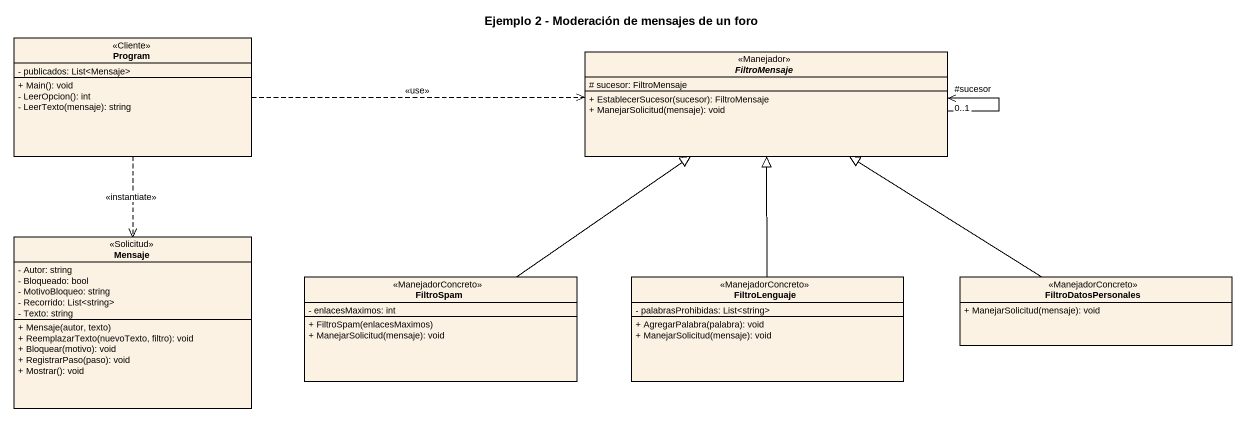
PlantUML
@startuml
title Ejemplo 2 - Moderación de mensajes de un foro
hide circle
hide empty members
skinparam classAttributeIconSize 0
class Program <<Cliente>> {
  - publicados: List<Mensaje>
  + Main(): void
  - LeerOpcion(): int
  - LeerTexto(mensaje): string
}
abstract class FiltroMensaje <<Manejador>> {
  # sucesor: FiltroMensaje
  + EstablecerSucesor(sucesor): FiltroMensaje
  + ManejarSolicitud(mensaje): void
}
class Mensaje <<Solicitud>> {
  - Autor: string
  - Bloqueado: bool
  - MotivoBloqueo: string
  - Recorrido: List<string>
  - Texto: string
  + Mensaje(autor, texto)
  + ReemplazarTexto(nuevoTexto, filtro): void
  + Bloquear(motivo): void
  + RegistrarPaso(paso): void
  + Mostrar(): void
}
class FiltroSpam <<ManejadorConcreto>> {
  - enlacesMaximos: int
  + FiltroSpam(enlacesMaximos)
  + ManejarSolicitud(mensaje): void
}
class FiltroLenguaje <<ManejadorConcreto>> {
  - palabrasProhibidas: List<string>
  + AgregarPalabra(palabra): void
  + ManejarSolicitud(mensaje): void
}
class FiltroDatosPersonales <<ManejadorConcreto>> {
  + ManejarSolicitud(mensaje): void
}
Program .right.> FiltroMensaje : <<use>>
Program ..> Mensaje : <<instantiate>>
FiltroMensaje --> "#sucesor\n0..1" FiltroMensaje
FiltroSpam -up-|> FiltroMensaje
FiltroLenguaje -up-|> FiltroMensaje
FiltroDatosPersonales -up-|> FiltroMensaje
@enduml
